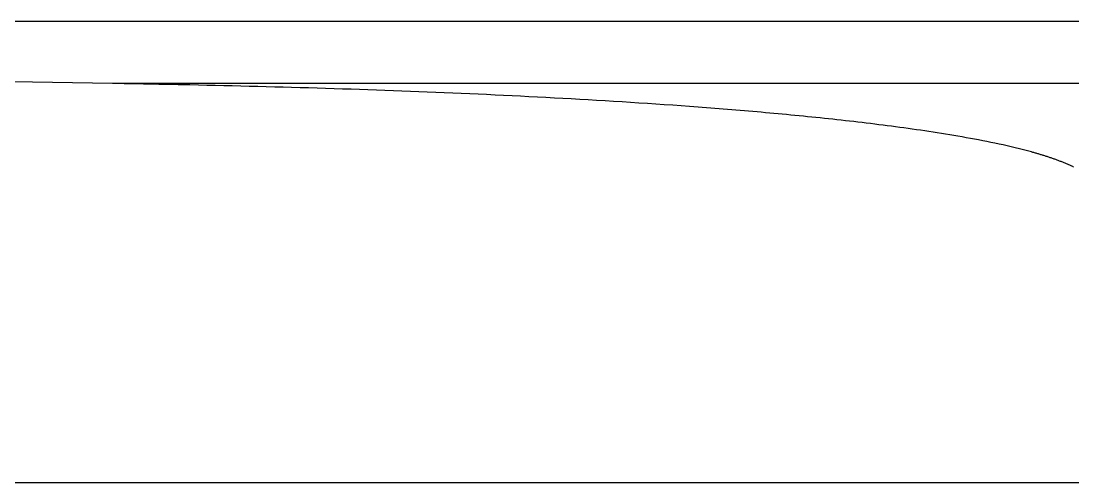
# Model space of a CAD drawing. Header units: inches. Extents: x 0 to 77285, y -118 to 40065.
# Drawn here: x 22090 to 22095.56, y 31683.47 to 31685.91 of the extents above; entities that cross this region are included whole.
import ezdxf

# ---------------------------------------------------------------- set-up
doc = ezdxf.new("R2010")
doc.units = ezdxf.units.IN
doc.header["$LTSCALE"] = 5
doc.header["$MEASUREMENT"] = 0
doc.layers.add('55', color=5, linetype='Continuous')

# ---------------------------------------------------------------- blocks, each defined once
blk = doc.blocks.new('A$Ca96cf7fa')
blk.add_line((-170.25, 65), (-8440.25, 65))
blk = doc.blocks.new('A$Ce961e380')
for p, q in [((-224.5041, -17.5576), (-246.0041, -17.5576)), ((-246.0041, -17.8879), (-240.836, -17.8879))]:
    blk.add_line(p, q)
for points in [[(-240.836, -17.8879), (-239.7784, -17.8704), (-238.743, -17.8532), (-237.7304, -17.8365), (-236.741, -17.8203), (-235.7755, -17.8044), (-234.8342, -17.789), (-233.9178, -17.774), (-233.0268, -17.7595), (-232.1616, -17.7454), (-231.3229, -17.7317), (-230.5111, -17.7186), (-229.7268, -17.7059), (-228.9705, -17.6937), (-228.2427, -17.6819), (-227.5439, -17.6707), (-226.8747, -17.6599), (-226.2356, -17.6497), (-225.6271, -17.6399), (-225.0498, -17.6307), (-224.5041, -17.622)], [(-245.9147, -18.3296), (-245.9107, -18.3276), (-245.9068, -18.3257), (-245.9028, -18.3238), (-245.8988, -18.3219), (-245.8948, -18.3201), (-245.8907, -18.3182), (-245.8867, -18.3164), (-245.8826, -18.3146), (-245.8786, -18.3129), (-245.8745, -18.3111), (-245.8704, -18.3094), (-245.8663, -18.3077), (-245.8622, -18.306), (-245.8581, -18.3043), (-245.854, -18.3027), (-245.85, -18.3011), (-245.8459, -18.2995), (-245.8418, -18.2979), (-245.8377, -18.2964), (-245.8336, -18.2948), (-245.8295, -18.2933), (-245.8253, -18.2918), (-245.8212, -18.2903), (-245.8171, -18.2888), (-245.8129, -18.2873), (-245.8088, -18.2858), (-245.8046, -18.2844), (-245.8005, -18.283), (-245.7963, -18.2815), (-245.7921, -18.2801), (-245.7879, -18.2787), (-245.7838, -18.2773), (-245.7796, -18.276), (-245.7754, -18.2746), (-245.7713, -18.2733), (-245.7672, -18.272), (-245.763, -18.2707), (-245.7589, -18.2694), (-245.7548, -18.2681), (-245.7507, -18.2668), (-245.7465, -18.2656), (-245.7424, -18.2643), (-245.7382, -18.2631), (-245.7341, -18.2618), (-245.73, -18.2606), (-245.7258, -18.2594), (-245.7216, -18.2582), (-245.7175, -18.257), (-245.7133, -18.2558), (-245.7092, -18.2546), (-245.705, -18.2534), (-245.7008, -18.2522), (-245.6966, -18.2511), (-245.6925, -18.2499), (-245.6713, -18.2442), (-245.65, -18.2386), (-245.6287, -18.2332), (-245.6074, -18.2279), (-245.586, -18.2228), (-245.5645, -18.2178), (-245.543, -18.213), (-245.5215, -18.2083), (-245.4999, -18.2037), (-245.4783, -18.1992), (-245.4567, -18.1948), (-245.435, -18.1905), (-245.4133, -18.1864), (-245.3916, -18.1823), (-245.3698, -18.1783), (-245.348, -18.1744), (-245.3262, -18.1706), (-245.3044, -18.1668), (-245.2826, -18.1631), (-245.2608, -18.1595), (-245.2389, -18.1559), (-245.2169, -18.1523), (-245.195, -18.1488), (-245.173, -18.1454), (-245.151, -18.1421), (-245.129, -18.1388), (-245.107, -18.1355), (-245.0849, -18.1323), (-245.0629, -18.1292), (-245.0408, -18.1261), (-245.0188, -18.123), (-244.9967, -18.12), (-244.9746, -18.117), (-244.9525, -18.1141), (-244.9304, -18.1113), (-244.9083, -18.1084), (-244.8862, -18.1056), (-244.8641, -18.1029), (-244.842, -18.1002), (-244.8198, -18.0975), (-244.7977, -18.0948), (-244.7755, -18.0922), (-244.7534, -18.0896), (-244.7312, -18.0871), (-244.709, -18.0846), (-244.6868, -18.0821), (-244.6647, -18.0797), (-244.6425, -18.0772), (-244.6203, -18.0749), (-244.5981, -18.0725), (-244.5759, -18.0702), (-244.5536, -18.0679), (-244.5314, -18.0656), (-244.5092, -18.0633), (-244.487, -18.0611), (-244.4648, -18.0589), (-244.4425, -18.0568), (-244.4203, -18.0546), (-244.398, -18.0525), (-244.3758, -18.0504), (-244.3535, -18.0483), (-244.3313, -18.0463), (-244.309, -18.0443), (-244.2868, -18.0423), (-244.2645, -18.0403), (-244.2422, -18.0383), (-244.22, -18.0364), (-244.1977, -18.0345), (-244.1754, -18.0326), (-244.1531, -18.0307), (-244.1309, -18.0288), (-244.1086, -18.027), (-244.0863, -18.0252), (-244.064, -18.0234), (-244.0417, -18.0216), (-244.0194, -18.0198), (-243.9971, -18.0181), (-243.9748, -18.0164), (-243.9525, -18.0147), (-243.9302, -18.013), (-243.8856, -18.0097), (-243.8409, -18.0064), (-243.7963, -18.0032), (-243.7517, -18.0001), (-243.707, -17.997), (-243.6624, -17.994), (-243.6177, -17.991), (-243.573, -17.9882), (-243.5284, -17.9853), (-243.4837, -17.9825), (-243.439, -17.9798), (-243.3943, -17.9772), (-243.3496, -17.9745), (-243.3049, -17.972), (-243.2602, -17.9695), (-243.2155, -17.967), (-243.1707, -17.9646), (-243.126, -17.9622), (-243.0813, -17.9599), (-243.0365, -17.9576), (-242.9918, -17.9553), (-242.947, -17.9531), (-242.9023, -17.951), (-242.8575, -17.9489), (-242.8128, -17.9468), (-242.768, -17.9448), (-242.7232, -17.9428), (-242.6784, -17.9408), (-242.6337, -17.9389), (-242.5889, -17.937), (-242.5441, -17.9352), (-242.4993, -17.9334), (-242.4545, -17.9316), (-242.4097, -17.9299), (-242.3649, -17.9282), (-242.3201, -17.9265), (-242.2753, -17.9249), (-242.2305, -17.9233), (-242.1857, -17.9217), (-242.1409, -17.9202), (-242.096, -17.9187), (-242.0512, -17.9172), (-242.0064, -17.9157), (-241.9616, -17.9143), (-241.9167, -17.913), (-241.8719, -17.9116), (-241.8271, -17.9103), (-241.7822, -17.909), (-241.7374, -17.9077), (-241.6926, -17.9065), (-241.6477, -17.9053), (-241.6029, -17.9041), (-241.558, -17.9029), (-241.5132, -17.9018), (-241.4683, -17.9007), (-241.4235, -17.8996), (-241.3786, -17.8986), (-241.3337, -17.8976), (-241.2889, -17.8966), (-241.244, -17.8956), (-241.2236, -17.8952), (-241.2032, -17.8947), (-241.1828, -17.8943), (-241.1624, -17.8939), (-241.142, -17.8935), (-241.1216, -17.8931), (-241.1012, -17.8927), (-241.0808, -17.8923), (-241.0604, -17.8919), (-241.04, -17.8915), (-241.0196, -17.8911), (-240.9992, -17.8907), (-240.9788, -17.8904), (-240.9584, -17.89), (-240.938, -17.8896), (-240.9176, -17.8893), (-240.8972, -17.8889), (-240.8768, -17.8886), (-240.8564, -17.8882), (-240.836, -17.8879)]]:
    blk.add_lwpolyline(points)
blk = doc.blocks.new('A$C638f0059')
for p, q in [((-47.0041, -17.5576), (-68.5041, -17.5576)), ((-68.5041, -17.8879), (-63.336, -17.8879))]:
    blk.add_line(p, q)
for points in [[(-63.336, -17.8879), (-62.2784, -17.8704), (-61.243, -17.8532), (-60.2304, -17.8365), (-59.241, -17.8203), (-58.2755, -17.8044), (-57.3342, -17.789), (-56.4178, -17.774), (-55.5268, -17.7595), (-54.6616, -17.7454), (-53.8229, -17.7317), (-53.0111, -17.7186), (-52.2268, -17.7059), (-51.4705, -17.6937), (-50.7427, -17.6819), (-50.0439, -17.6707), (-49.3747, -17.6599), (-48.7356, -17.6497), (-48.1271, -17.6399), (-47.5498, -17.6307), (-47.0041, -17.622)], [(-68.4147, -18.3296), (-68.4107, -18.3276), (-68.4068, -18.3257), (-68.4028, -18.3238), (-68.3988, -18.3219), (-68.3948, -18.3201), (-68.3907, -18.3182), (-68.3867, -18.3164), (-68.3826, -18.3146), (-68.3786, -18.3129), (-68.3745, -18.3111), (-68.3704, -18.3094), (-68.3663, -18.3077), (-68.3622, -18.306), (-68.3581, -18.3043), (-68.354, -18.3027), (-68.35, -18.3011), (-68.3459, -18.2995), (-68.3418, -18.2979), (-68.3377, -18.2964), (-68.3336, -18.2948), (-68.3295, -18.2933), (-68.3253, -18.2918), (-68.3212, -18.2903), (-68.3171, -18.2888), (-68.3129, -18.2873), (-68.3088, -18.2858), (-68.3046, -18.2844), (-68.3005, -18.283), (-68.2963, -18.2815), (-68.2921, -18.2801), (-68.2879, -18.2787), (-68.2838, -18.2773), (-68.2796, -18.276), (-68.2754, -18.2746), (-68.2713, -18.2733), (-68.2672, -18.272), (-68.263, -18.2707), (-68.2589, -18.2694), (-68.2548, -18.2681), (-68.2507, -18.2668), (-68.2465, -18.2656), (-68.2424, -18.2643), (-68.2382, -18.2631), (-68.2341, -18.2618), (-68.23, -18.2606), (-68.2258, -18.2594), (-68.2216, -18.2582), (-68.2175, -18.257), (-68.2133, -18.2558), (-68.2092, -18.2546), (-68.205, -18.2534), (-68.2008, -18.2522), (-68.1966, -18.2511), (-68.1925, -18.2499), (-68.1713, -18.2442), (-68.15, -18.2386), (-68.1287, -18.2332), (-68.1074, -18.2279), (-68.086, -18.2228), (-68.0645, -18.2178), (-68.043, -18.213), (-68.0215, -18.2083), (-67.9999, -18.2037), (-67.9783, -18.1992), (-67.9567, -18.1948), (-67.935, -18.1905), (-67.9133, -18.1864), (-67.8916, -18.1823), (-67.8698, -18.1783), (-67.848, -18.1744), (-67.8262, -18.1706), (-67.8044, -18.1668), (-67.7826, -18.1631), (-67.7608, -18.1595), (-67.7389, -18.1559), (-67.7169, -18.1523), (-67.695, -18.1488), (-67.673, -18.1454), (-67.651, -18.1421), (-67.629, -18.1388), (-67.607, -18.1355), (-67.5849, -18.1323), (-67.5629, -18.1292), (-67.5408, -18.1261), (-67.5188, -18.123), (-67.4967, -18.12), (-67.4746, -18.117), (-67.4525, -18.1141), (-67.4304, -18.1113), (-67.4083, -18.1084), (-67.3862, -18.1056), (-67.3641, -18.1029), (-67.342, -18.1002), (-67.3198, -18.0975), (-67.2977, -18.0948), (-67.2755, -18.0922), (-67.2534, -18.0896), (-67.2312, -18.0871), (-67.209, -18.0846), (-67.1868, -18.0821), (-67.1647, -18.0797), (-67.1425, -18.0772), (-67.1203, -18.0749), (-67.0981, -18.0725), (-67.0759, -18.0702), (-67.0536, -18.0679), (-67.0314, -18.0656), (-67.0092, -18.0633), (-66.987, -18.0611), (-66.9648, -18.0589), (-66.9425, -18.0568), (-66.9203, -18.0546), (-66.898, -18.0525), (-66.8758, -18.0504), (-66.8535, -18.0483), (-66.8313, -18.0463), (-66.809, -18.0443), (-66.7868, -18.0423), (-66.7645, -18.0403), (-66.7422, -18.0383), (-66.72, -18.0364), (-66.6977, -18.0345), (-66.6754, -18.0326), (-66.6531, -18.0307), (-66.6309, -18.0288), (-66.6086, -18.027), (-66.5863, -18.0252), (-66.564, -18.0234), (-66.5417, -18.0216), (-66.5194, -18.0198), (-66.4971, -18.0181), (-66.4748, -18.0164), (-66.4525, -18.0147), (-66.4302, -18.013), (-66.3856, -18.0097), (-66.3409, -18.0064), (-66.2963, -18.0032), (-66.2517, -18.0001), (-66.207, -17.997), (-66.1624, -17.994), (-66.1177, -17.991), (-66.073, -17.9882), (-66.0284, -17.9853), (-65.9837, -17.9825), (-65.939, -17.9798), (-65.8943, -17.9772), (-65.8496, -17.9745), (-65.8049, -17.972), (-65.7602, -17.9695), (-65.7155, -17.967), (-65.6707, -17.9646), (-65.626, -17.9622), (-65.5813, -17.9599), (-65.5365, -17.9576), (-65.4918, -17.9553), (-65.447, -17.9531), (-65.4023, -17.951), (-65.3575, -17.9489), (-65.3128, -17.9468), (-65.268, -17.9448), (-65.2232, -17.9428), (-65.1784, -17.9408), (-65.1337, -17.9389), (-65.0889, -17.937), (-65.0441, -17.9352), (-64.9993, -17.9334), (-64.9545, -17.9316), (-64.9097, -17.9299), (-64.8649, -17.9282), (-64.8201, -17.9265), (-64.7753, -17.9249), (-64.7305, -17.9233), (-64.6857, -17.9217), (-64.6409, -17.9202), (-64.596, -17.9187), (-64.5512, -17.9172), (-64.5064, -17.9157), (-64.4616, -17.9143), (-64.4167, -17.913), (-64.3719, -17.9116), (-64.3271, -17.9103), (-64.2822, -17.909), (-64.2374, -17.9077), (-64.1926, -17.9065), (-64.1477, -17.9053), (-64.1029, -17.9041), (-64.058, -17.9029), (-64.0132, -17.9018), (-63.9683, -17.9007), (-63.9235, -17.8996), (-63.8786, -17.8986), (-63.8337, -17.8976), (-63.7889, -17.8966), (-63.744, -17.8956), (-63.7236, -17.8952), (-63.7032, -17.8947), (-63.6828, -17.8943), (-63.6624, -17.8939), (-63.642, -17.8935), (-63.6216, -17.8931), (-63.6012, -17.8927), (-63.5808, -17.8923), (-63.5604, -17.8919), (-63.54, -17.8915), (-63.5196, -17.8911), (-63.4992, -17.8907), (-63.4788, -17.8904), (-63.4584, -17.89), (-63.438, -17.8896), (-63.4176, -17.8893), (-63.3972, -17.8889), (-63.3768, -17.8886), (-63.3564, -17.8882), (-63.336, -17.8879)]]:
    blk.add_lwpolyline(points)
blk = doc.blocks.new('A$C5cd82ed8')
at = {"layer": '55'}
for name, p in [('A$Ce961e380', (189.5, 72.5)), ('A$C638f0059', (12, 72.5))]:
    blk.add_blockref(name, p, dxfattribs=at)
blk = doc.blocks.new('A$C3e1dc9d3')
blk.add_blockref('A$C5cd82ed8', (-189.5, 12.5, -2129.449))

msp = doc.modelspace()

# ---------------------------------------------------------------- block references
msp.add_blockref('A$Ca96cf7fa', (29784.8997809, 31618.46513729))
at = {"xscale": -1}
msp.add_blockref('A$C3e1dc9d3', (21849.6497809, 31618.46513729), dxfattribs=at)

doc.saveas('drawing.dxf')
